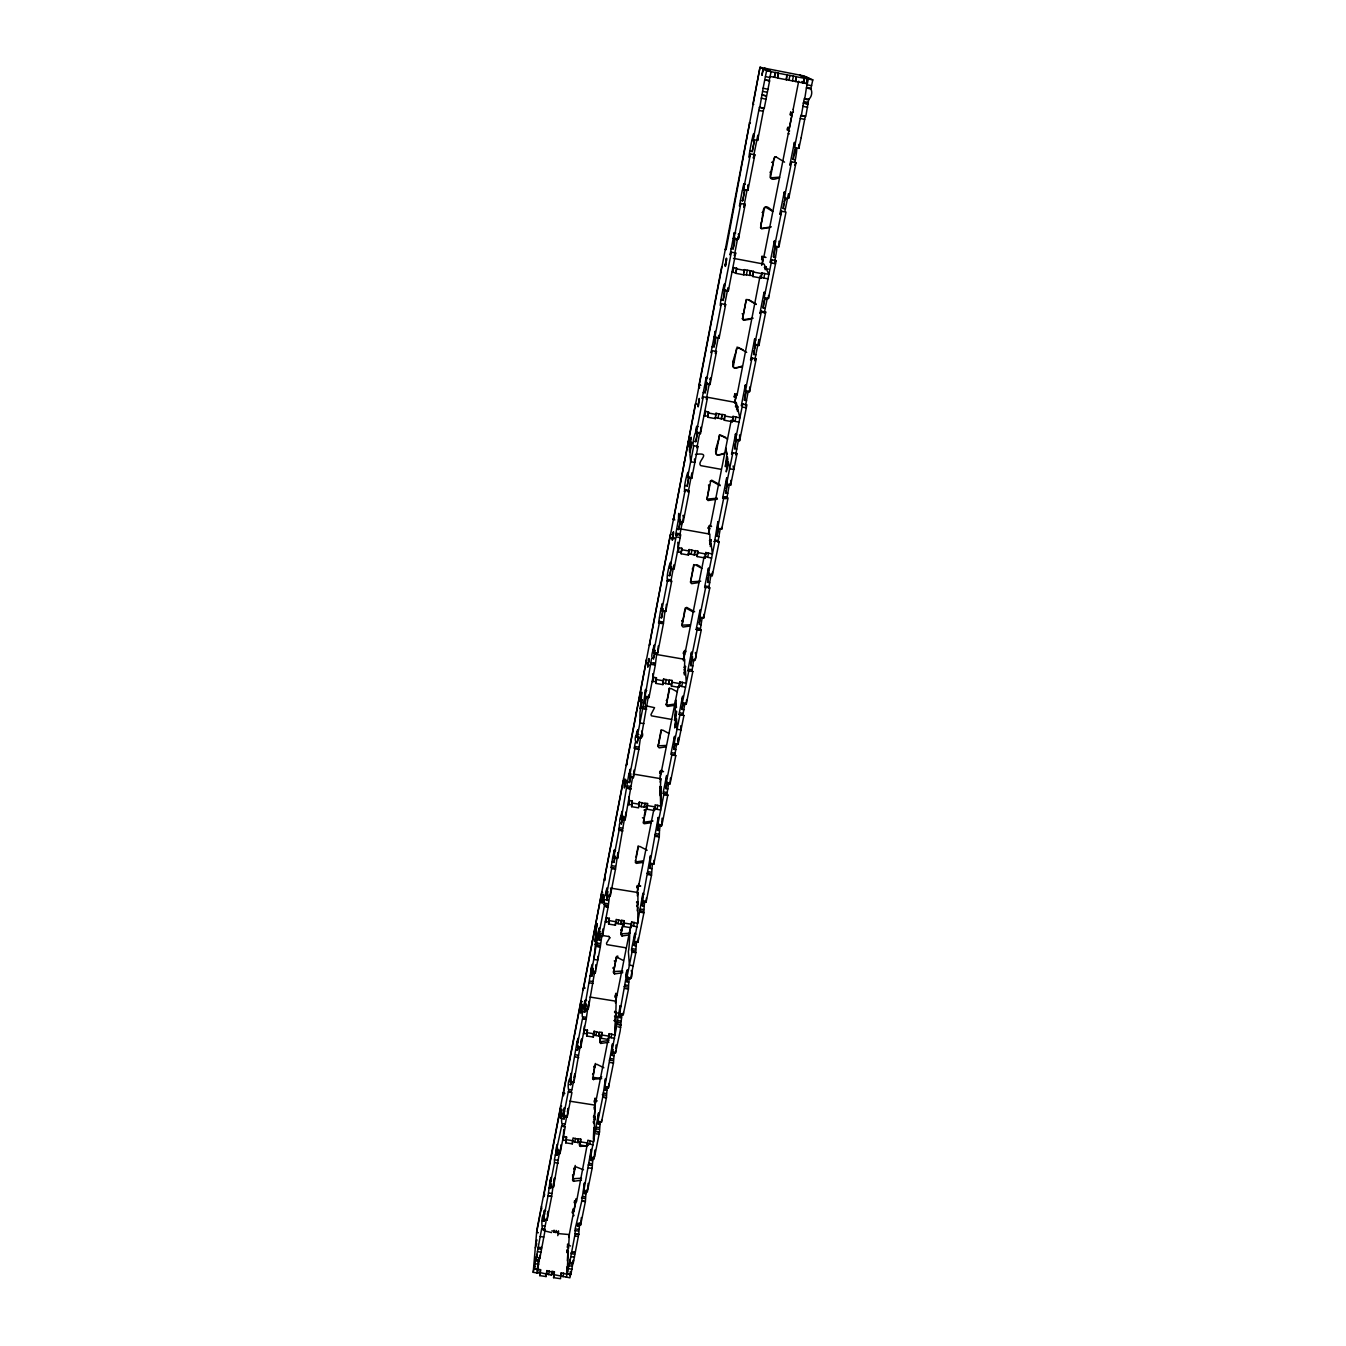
<?xml version="1.0" encoding="UTF-8"?>
<svg xmlns="http://www.w3.org/2000/svg" width="1346" height="1346" viewBox="0 0 1346 1346"><rect width="100%" height="100%" fill="white"/><g stroke="black" fill="none" stroke-linecap="round" stroke-linejoin="round"><path stroke-width="1.5" d="M593.031 1157.038L592.105 1168.395L587.277 1192.169L583.676 1191.496L584.416 1182.932L581.758 1201.053L575.112 1229.049L575.146 1233.626L578.73 1234.332L579.739 1222.706M641.201 806.708L638.593 805.749L639.3 802.149L644.936 803.612L644.229 807.213L641.201 806.708L641.907 802.586M643.91 723.61L639.922 722.937L639.989 712.219L642.244 699.651M640.46 708.837L641.756 692.181L640.477 701.434M663.847 794.359L663.157 792.626L666.64 775.481L666.135 783.204L670.056 783.894L675.793 755.644L674.901 754.904L676.651 743.682M676.685 529.146L678.3 519.909L680.554 520.195L678.737 529.516L676.685 529.146L675.675 534.732L677.055 535.069M678.502 519.825C678.754 497.852 679.612 541.479 683.684 515.568L682.994 515.434M788.823 197.997L788.823 193.908M661.727 610.579L665.782 611.454L671.688 581.186L667.599 580.463L661.71 610.748L662.316 603.597L660.398 611.488L658.581 622.962L663.443 623.467L657.639 653.247C648.671 657.353 656.999 635.85 653.247 649.95L655.25 650.303M652.423 863.442L651.531 875.068L646.097 902.089L642.261 901.467L650.471 855.652L649.882 863.695L653.752 864.334L654.055 860.245M659.288 836.875L659.473 830.633L657.538 830.314L658.329 824.324M675.675 534.833L680.74 534.783L674.077 568.971L669.971 568.079C673.202 550.278 664.386 579.571 668.087 581.169M694.553 659.456C688.042 663.141 692.854 648.722 691.373 652.625L687.84 670.645L692.837 671.536L686.275 703.958C678.906 708.215 683.936 692.938 682.489 696.639L679.023 714.474L683.919 715.534L678.098 744.254C670.729 748.46 675.827 733.149 674.396 736.767L671.065 753.39L671.822 754.887M705.96 587.832L704.665 586.94L708.501 568.012L708.181 574.826L712.27 575.701L712.455 572.134M745.331 390.862L751.993 358.053L756.233 358.827L749.571 391.77L745.331 390.862L745.516 384.687L745.179 385.848L741.31 405.718L742.655 404.036L746.912 404.826L739.627 440.748L735.438 439.923L742.689 404.052M632.704 776.642L625.116 819.899L621.213 819.243L628.733 774.774L629.171 773.378L631.173 774.068M628.128 804.521L629.003 804.656L629.709 800.534L632.317 800.971L631.594 806.675L638.593 807.836L639.3 802.149M640.023 693.796L640.09 701.216M743.564 189.332L743.783 183.948L745.247 184.217M575.146 1233.693L569.695 1262.43L569.863 1259.452L569.459 1261.421M594.713 1156.197L599.475 1132.036L600.232 1121.723M600.333 946.911L595.235 973.091C586.654 976.775 594.764 956.316 591.5 968.077L593.384 968.38M608.257 891.927C604.455 890.194 600.619 908.314 608.14 906.952L602.385 936.412C593.737 940.198 601.965 919.469 598.583 931.6L600.484 931.903M624.679 988.452L628.447 989.108L623.248 1014.766L619.496 1014.177L627.472 969.726M636.641 906.094L637.886 907.423L637.819 923.524L631.661 921.926L630.938 927.714L623.501 926.502L624.224 920.731L621.684 920.311L620.977 924.332L615.492 922.851L615.425 925.19L608.594 924.079L609.351 918.308L606.794 917.888L606.104 921.909L605.263 921.774M636.658 902.813L636.675 901.702L637.92 901.904L637.247 905.269M637.92 901.904L637.954 892.533L610.411 888.091M678.098 744.254L678.485 738.533M708.181 574.826L715.062 540.89L719.185 541.614L712.27 575.701M712.236 350.683L705.809 383.728L710.049 384.502L710.436 378.226M606.339 891.624C609.671 879.544 601.595 899.919 610.226 896.234L615.492 869.247L611.622 868.607L611.151 867.329L612.783 856.897L614.533 849.696L613.742 857.722L617.612 858.361L624.527 818.536M653.247 649.95C649.512 658.817 654.223 662.585 654.829 651.043M739.627 440.68L739.627 434.859M595.824 932.139L595.756 924.45M594.596 1156.164L594.04 1158.822L590.406 1158.267L598.583 1112.89L597.792 1121.555L600.854 1121.975M612.548 1043.857L611.774 1052.421L615.492 1053.009L620.186 1030.952L621.936 1014.245M637.112 926.957L630.971 925.358M642.715 708.417L645.626 689.438L644.986 696.875L648.991 697.565L649.159 695.562M651.767 868.658L649.849 868.338L650.421 863.543M649.882 863.695L658.194 817.409L657.639 825.266L661.525 825.956L662.602 821.8L667.784 795.116L666.96 793.989L668.693 782.968M778.93 246.772L778.981 241.153M571.276 1077.137C564.597 1081.006 570.368 1106.967 573.329 1081.292M595.824 941.628C593.283 940.349 600.451 908.769 595.403 932.172M646.097 902.089L646.417 897.967M680.773 725.746L680.992 729.936L677.038 729.263L676.516 718.73L674.683 727.95L676.651 711.344M705.809 383.677L706.213 377.452L707.626 377.738M700.038 610.192L699.617 617.191L703.672 618.083L703.874 614.415M611.774 1052.421L620.22 1005.647L619.496 1014.076M626.799 762.963L626.681 763.771M633.192 965.755L629.39 965.149C627.472 938.162 628.75 965.587 629.861 930.103M631.594 806.675L632.317 800.971M630.938 927.714L631.661 921.926M666.724 580.934L667.582 580.412M674.077 568.937L674.346 565.404M674.817 720.413L675.608 700.004M735.438 439.873L735.69 433.513L731.534 454.124L732.83 452.778M586.402 1004.318L584.534 1004.015C587.765 992.254 579.638 1012.949 588.202 1009.197L594.797 971.105M642.261 901.467L642.9 893.29M663.056 793.602L666.304 794.14M670.056 783.894L670.476 778.089M699.617 617.343L705.725 587.176L709.796 587.882L703.672 618.083M598.583 931.6L591.449 972.468M602.722 1097.074L605.515 1078.6L604.724 1087.332L608.426 1087.921L613.456 1063.037L614.264 1052.151M628.229 935.066L621.987 935.975L622.003 934.948M629.709 800.534L628.834 800.904L628.902 796.916M696.69 426.396L696.269 432.806L700.475 433.614L696.976 432.84M740.502 200.403L742.672 200.823L744.691 190.257L742.235 190.459L739.442 206.005L740.805 203.498L745.213 204.306L738.416 239.167L734.058 238.343L734.327 232.673L735.774 232.959M583.676 1191.496L591.214 1149.333L590.406 1158.149M615.492 869.247L617.814 852.977M623.08 782.396L623.299 781.336M620.994 934.477L621.028 933.249M623.568 778.308L624.157 780.276M629.003 804.656L631.611 804.572M637.836 729.667C632.048 741.36 646.669 740.25 641.554 731.181M634.858 933.401L634.168 941.561L637.97 942.183L638.307 937.977M643.001 702.73L644.986 703.066L645.895 696.723M637.97 942.183L643.926 912.79L644.179 906.094L642.278 905.791L642.648 902.308M659.473 830.633L660.263 824.644M691.205 658.985C697.665 666.186 695.478 648.587 695.377 653.315M768.465 298.509L776.154 260.636L771.83 259.812L764.175 297.702L768.465 298.509L768.516 295.481M564.613 1111.443C558.035 1115.111 563.806 1141.189 566.649 1115.531M584.433 1008.591L591.5 968.077M616.956 993.954L616.922 995.67L630.668 926.048M623.501 926.502L624.224 920.731M726.722 477.931L726.436 484.577L732.847 452.811M604.724 1087.332L612.531 1043.773M615.728 993.348L615.273 997.218L616.468 997.42L615.374 1002.871M616.468 997.42L616.502 995.687L615.307 995.502L615.273 997.218M617.713 957.427L617.747 955.963M665.782 611.42L666.371 604.354M661.525 825.956L662.114 818.149M597.792 1121.622L601.443 1122.295L606.423 1097.798L607.265 1086.744M622.761 972.721L614.499 973.915L614.533 972.435M622.777 971.021L613.625 971.56L616.636 956.299M614.499 973.915L613.507 972.636L616.317 957.073M624.409 786.114L625.57 779.233L625.284 783.305M620.977 924.332L621.684 920.311M624.594 786.838L624.662 783.944M654.661 835.243L657.874 835.782M721.692 529.214L728.035 497.97L723.879 497.212L717.569 528.49L721.692 529.214L721.776 527.396M613.507 972.418L613.54 970.937M627.488 969.793C621.347 980.376 635.161 983.455 631.257 970.483M632.67 952.059L635.834 952.564L636.136 945.834L634.252 945.531L634.488 942.907M691.743 478.335L691.979 474.97M615.425 925.19L616.165 919.419L621.667 920.9M629.221 773.731L630.147 769.323L629.406 777.063L633.343 777.719L634.067 770.063M638.862 734.529C631.863 732.88 636.995 751.926 638.122 736.75M686.275 703.958L686.51 700.139M717.569 528.423L717.889 521.642L714.575 541.731M723.98 290.13C726.907 267.635 717.216 315.721 721.321 303.742L725.662 304.549L719.101 338.149L714.827 337.308L721.355 303.742M759.077 339.444L758.925 345.485L754.669 344.626L754.736 338.755L750.53 360.021L751.96 358.036M614.886 1020.638L616.064 1011.67L614.752 1032.601M609.788 937.725L606.474 943.21L606.844 944.606L625.856 947.803M598.819 1035.983L599.475 1032.718L594.124 1031.221L593.468 1034.502L595.942 1035.528L598.819 1035.983L599.508 1032.079L601.999 1032.466L601.241 1038.321L608.51 1039.465L609.25 1033.627L615.257 1035.209L615.711 1017.576L614.533 1016.146L617.78 1016.667M644.179 906.094L644.835 900.861M657.639 653.247L658.261 645.996M667.734 575.331L669.753 575.684L671.082 567.474M687.587 477.46L693.779 445.728L697.968 446.485L691.743 478.352L687.587 477.46C690.616 460.349 681.665 490.264 685.501 491.576M584.534 1004.015C584.585 1006.32 578.578 1019.073 585.577 1019.174M609.873 937.893L608.88 936.328M614.6 1038.489L608.594 1036.891M623.248 1014.766L623.434 1012.512M628.447 988.973L628.784 982.092L626.916 981.806L627.371 977.802M648.991 697.565L655.334 665.059L650.555 664.318L651.531 658.817M725.393 498.727L722.634 498.02L726.689 477.931M757.663 140.371L757.815 135.189L753.844 155.026M554.518 1162.557L549.875 1186.465L553.509 1187.021L559.902 1150.107M595.807 1131.464L599.475 1132.036M608.51 1039.465L609.25 1033.627M749.705 387.009L749.554 391.72M551.069 1181.165L550.161 1180.257L548.058 1195.77L551.658 1196.493L553.425 1183.353M625.116 819.899L625.873 812.092M627.589 782.177L629.541 782.497L630.601 775.431M634.168 941.561L642.917 893.424M714.827 337.274L715.197 331.284L711.025 352.719L712.202 350.683L716.493 351.474L710.049 384.502M578.057 1042.309L577.081 1041.552L570.182 1081.932L573.884 1082.521L580.092 1046.532M599.794 1041.972L600.467 1037.261A4.223 3.735 1 0 1 599.66 1037.059M600.467 1037.261L600.434 1038.153A4.223 3.752 1 0 1 599.761 1037.985M608.897 1042.275L600.77 1043.436L600.821 1041.871M608.594 924.079L609.351 918.308M615.492 1053.009L615.694 1050.721M621.549 1017.812L619.698 1017.526L620.018 1014.413M636.136 945.834L636.641 941.426M659.557 617.41L661.576 617.764L662.888 609.603M753.238 139.513C756.183 116.244 745.263 171.817 750.429 153.932L754.87 154.756L747.955 190.24L743.564 189.399L750.462 153.898M588.471 1167.84L592.105 1168.395M595.605 1102.324L594.915 1098.201L594.427 1102.138L595.605 1102.324L594.225 1109.289M597.203 1100.91L596.026 1100.725L596.11 1098.218L594.209 1107.825M604.909 880.486L605.111 878.433M596.026 1100.725L608.998 1035.007M601.662 1078.651L592.677 1079.172L595.336 1063.458M594.427 1102.138L594.495 1100.254M601.241 1038.321L601.999 1032.466M606.104 921.909L608.678 921.741M606.794 917.888L605.919 918.325M607.887 900.642L607.938 899.532M621.213 819.243L621.987 811.369L621.078 815.676L623.013 816.013M632.031 951.958L631.543 949.317L634.824 933.266M642.042 708.164L645.34 708.719M747.939 190.173L748.157 184.789L747.787 186.169M544.693 1213.957C539.611 1212.78 542.219 1245.016 546.022 1221.377M593.216 983.455L589.43 982.816M592.577 1074.377A4.206 3.702 1.2 0 0 593.25 1074.545L593.3 1073.62M593.586 1079.795L593.653 1078.18M601.174 896.604L602.116 896.234M602.604 892.432L601.696 892.28L583.205 990.286L583.323 987.998M593.25 1074.545L594.73 1066.352A4.189 3.685 1.2 0 0 593.906 1066.301M608.426 1087.921L608.813 1083.513M617.612 858.361L618.218 852.371M621.078 815.676C617.578 822.44 621.852 828.547 622.559 816.921M613.877 1055.735L612.026 1055.449L612.43 1051.865M628.784 982.092L629.305 977.667M592.61 1078.348C591.466 1075.656 599.239 1079.946 601.712 1076.8M593.35 1139.238L593.838 1127.797M594.276 1117.483L595.285 1105.167L569.728 1101.179M594.209 1119.35L595.285 1105.167M604.236 900.255L602.369 899.936L602.066 903.216L603.143 897.58M602.15 901.063L603.294 894.333L602.924 898.707M602.268 902.089L602.419 898.825M593.401 1121.285L593.334 1122.614L594.545 1122.8L593.721 1141.829L587.865 1140.23L587.108 1146.136L579.991 1145.025L580.765 1139.137L578.326 1138.766L577.67 1142.586L572.454 1141.072M593.569 1117.416L593.62 1116.086L594.814 1116.271M633.343 777.719L638.879 749.385L634.269 748.14L635.228 742.773M669.971 568.079L676.617 534.042M730.794 480.337L730.592 485.317L726.419 484.459M593.098 1144.958L587.243 1143.36L587.108 1146.136M601.443 1122.295L601.662 1119.956M606.861 1090.361L605.027 1090.075L605.364 1086.912M583.441 1033.56L584.955 1029.774L587.445 1030.161L586.671 1036.016L593.35 1037.059L593.468 1034.502M593.35 1037.059L594.124 1031.221M597.961 956.299L597.775 960.051L593.99 959.446L596.497 932.997L594.915 941.577M610.226 896.234L610.832 888.797M612.06 862.113L613.995 862.433L614.769 856.813M592.324 942.368L592.391 940.719M699.499 630.096L696.151 629.423L700.004 610.192M561.013 1144.756L560.037 1153.539L565.27 1126.753M576.559 1201.541L587.394 1143.595M580.193 1141.509C578.09 1142.401 580.227 1149.282 580.496 1144.756M594.04 1158.822L594.882 1150.073M599.963 1124.465L598.162 1123.691M726.89 454.225L725.696 448.151L726.89 454.225L725.343 466.709L727.328 456.597L727.833 459.238L726.268 471.891L728.287 461.678L729.633 468.761L733.806 469.502L733.099 465.985M572.891 1209.078L572.79 1211.097L573.934 1211.282L574.035 1209.246M575.6 1202.92L574.439 1202.735L574.557 1200.733L575.701 1200.901L575.6 1202.92L573.934 1211.282M575.987 1201.456L576.122 1198.781L568.769 1237.294M602.385 936.412L602.823 932.223M604.775 899.666L606.693 899.969L607.685 893.273M728.455 287.977L728.287 290.938L723.122 289.912M583.508 1169.741L575.415 1166.662L572.572 1180.139L573.531 1181.317L573.615 1179.567M572.504 1211.03L572.387 1213.066L572.79 1211.097M572.572 1179.887L574.641 1168.193A4.105 3.533 1.6 0 0 573.833 1168.16M575.129 1167.167L575.213 1165.451M573.261 1262.952L573.43 1259.974L570.923 1274.477L567.356 1273.939L569.425 1262.161L573.261 1262.952L578.73 1234.332M579.991 1145.025L580.765 1139.137M586.671 1036.016L587.445 1030.161M592.627 1160.706L590.81 1160.42L591.045 1158.082M801.122 137.915L798.901 148.397L794.476 147.454L794.426 142.289L789.816 165.222L791.566 161.857M561.602 1126.131L554.401 1159.629L554.518 1162.49L558.153 1163.196M749.571 123.109L536.802 1230.429L533.201 1272.323L537.559 1273.013L538.181 1269.312L540.554 1269.665L540.318 1272.66L551.372 1275.066L552.011 1271.364L554.384 1271.718L554.182 1274.712L569.913 1277.791L571.091 1271.482L570.923 1274.477M577.67 1142.586L578.326 1138.766M584.282 1033.694L586.806 1033.442M584.955 1029.774L584.08 1030.279L584.315 1026.359M572.555 1264.247L569.005 1263.709M586.419 1010.846L586.486 1009.618M580.631 1003.695L580.765 1001.374L582.549 1001.66M570.048 1275.655L570.267 1271.583M577.03 1224.49L580.614 1225.028L581.354 1217.558M595.235 973.091L595.47 970.853M582.364 1200.985L585.375 1201.557L585.914 1193.784L584.13 1193.515L584.416 1190.722M597.052 939.508L598.936 939.811L599.66 934.561M619.059 830.196L619.463 823.971M566.38 1277.27L567.103 1273.669L570.654 1274.191M566.616 1273.097L567.003 1266.805M567.356 1260.899L568.315 1244.798M566.683 1252.588L567.255 1249.677L567.171 1251.124L568.332 1251.309L566.969 1274.342L561.299 1272.744L560.71 1275.688M567.019 1246.951L568.163 1247.136L568.752 1244.242L569.324 1234.568L558.287 1233.609L558.472 1230.799M562.628 1140.264L564.109 1136.562L566.548 1136.949L565.741 1142.838L572.286 1143.848L573.06 1137.942L578.292 1139.456M719.185 336.534L719.101 338.098M581.186 1008.49L580.765 1013.151L581.809 1007.767M581.607 1008.844L582.027 1004.2L580.984 1009.567M688.26 491.98L691.911 472.783M588.202 1009.197L588.656 1004.89M589.985 975.867L591.87 976.17L592.93 969.187M579.318 1226.391L577.535 1226.122L577.72 1224.17M551.069 1196.241L548.058 1195.77L543.481 1219.426L544.507 1210.323L543.801 1213.823M561.299 1272.744L560.508 1278.7L553.593 1277.674L554.384 1271.718M603.866 904.815L607.046 905.336M585.914 1193.784L586.334 1190.116M554.064 1230.143L553.929 1232.196L556.033 1232.515L556.167 1230.463M565.741 1142.838L566.548 1136.949M577.114 1042.174L577.922 1038.321L576.98 1046.936L580.715 1047.525L581.64 1039.062M583.037 1011.687L584.904 1011.99L585.493 1007.531M563.57 1095.678L563.419 1092.902L564.613 1093.087M563.789 1129.429L563.251 1137.134L564.109 1136.562M563.452 1140.382L565.926 1140.079M700.576 431.898L700.913 427.17L700.593 428.264M560.525 1108.431L560.693 1105.907L561.585 1106.059M551.372 1275.066L552.011 1271.364M573.884 1082.521L570.822 1081.797M575.651 1049.712L577.501 1050.015L578.107 1045.539M596.143 944.606L599.29 945.128M561.232 1114.067L561.703 1109.188L560.71 1114.32M540.554 1269.665L539.746 1275.604L546.089 1276.563L546.897 1270.607L551.961 1272.121M560.912 1113.293L560.424 1118.173L561.417 1113.041M563.705 1111.308L564.462 1107.59L563.486 1116.423L567.171 1116.995L568.13 1108.347L567.356 1111.88M570.182 1081.932L571.141 1073.199L570.368 1077.002M568.921 1084.439L570.754 1084.725L571.36 1080.232M586.2 1019.275L588.269 1004.621M546.897 1270.607L546.089 1276.563M562.275 1118.644L564.109 1118.913L564.63 1114.841M619.513 1014.009L622.643 1014.447M541.462 1206.167L541.815 1208.96M544.188 1196.628L544.625 1193.986M539.914 1257.972L540.167 1255.01L537.66 1269.514L534.093 1268.992L536.145 1257.198L539.914 1257.972L545.265 1229.285M553.509 1187.021L554.518 1178.019L553.778 1181.586M560.02 1153.589C551.557 1157.274 559.751 1136.529 556.638 1147.751M555.225 1154.969L557.042 1155.238L557.311 1152.916M726.756 498.76L729.431 483.937M538.198 1259.486L537.34 1269.934L538.181 1269.312M537.559 1273.013L539.982 1272.609M537.189 1254.556L536.347 1257.433L541.664 1228.747M543.481 1219.426L547.082 1219.964L547.94 1212.51M549.875 1186.465L550.884 1177.464L550.178 1181.031M548.798 1188.131L550.598 1188.417L551.204 1183.874M534.093 1268.992L534.951 1266.081M542.438 1220.839L544.238 1221.108L544.457 1219.156M590.406 1158.082L593.451 1158.485M599.845 1040.408L600.821 1041.653L608.947 1040.492M615.879 1048.652L616.047 1044.984M577.047 1224.305L580.042 1224.692M635.329 860.515L636.338 861.844L643.354 860.817M587.512 1189.763L588.152 1183.336M661.122 729.751L658.16 745.819L666.287 745.448M668.996 733.486L662.669 730.087L661.34 730.642L658.11 746.694L659.153 747.871L666.354 746.794M684.374 612.649L681.968 625.167L690.279 624.796M700.744 581.203L690.515 581.859L693.728 564.563M719.218 435.347C719.302 442.901 708.282 460.315 724.417 453.097M741.932 366.735L734.209 367.946L733.2 367.138L736.632 348.631C736.599 353.241 725.191 374.289 741.73 366.078M560.037 1153.421L557.008 1152.883M595.689 968.834L596.11 964.695L595.672 966.596M756.216 304.465L747.737 299.502L746.172 300.377L742.538 319.17L743.631 320.281L751.421 319.052M760.894 223.89L760.81 228.214M588.875 1002.871L588.909 1001.323M773.058 162.227L773.21 162.344C771.981 170.488 764.461 184.251 779.586 177.453M574.136 1080.199L574.826 1073.788L574.052 1077.574M699.247 622.794L700.189 617.208M725.864 490.667L725.73 492.888L727.799 493.259M801.139 137.679L805.295 116.193L800.87 115.319L794.493 147.538M599.996 938.818L599.727 940.433M679.814 535.136L682.271 522.315M695.478 454.443C713.111 451.835 695.966 461.762 700.812 465.649L721.338 469.367M691.053 662.787L690.818 665.614L692.82 665.95L691.827 671.334L692.82 671.469M745.533 405.869L748.225 391.097M718.024 541.698L720.295 528.44M793.282 156.691L793.13 159.434L795.318 159.854L794.847 162.143M557.513 1151.587L557.917 1149.232M557.513 1147.852L556.369 1153.034M691.205 661.862L691.76 658.884M744.843 396.246L744.456 400.233L746.559 400.62M754.08 350.532L753.71 354.486L755.813 354.873L754.753 360.795L756.2 358.827M642.715 901.854L642.866 900.962M640.023 708.753L641.756 699.567M674.447 720.211L676.163 711.26M726.15 488.817L727.21 483.988M763.569 303.54L763.115 307.931L765.235 308.335L764.309 312.928M793.45 155.699L794.695 150.045M715.399 352.366L718.714 335.339M753.491 156.843L753.339 158.205L753.71 157.347M735.236 443.726L734.664 448.706L736.733 449.093L735.69 454.881L737.002 453.535M783.709 203.768L783.153 208.378L785.357 208.967L784.903 211.221M598.6 935.588L601.78 936.093L600.333 946.827L597.17 946.322M609.755 894.383L608.14 906.901L604.943 906.312M640.78 735.168L638.862 749.301M648.604 695.007L641.1 737.961M656.798 653.012L655.317 664.991M665.008 610.815L663.427 623.4M673.976 564.832L670.796 581.657L671.671 581.119M674.615 743.749L673.909 749.318L675.86 749.655M708.333 576.845L707.643 582.364L709.679 582.717L708.669 588.32L709.779 587.832M745.011 395.287L746.054 390.946M726.066 249.75L760.002 67.3L803.764 75.881M541.26 1208.355L536.633 1232.482L538.366 1232.717M543.599 1196.544L560.525 1107.96M562.981 1095.577L580.631 1003.292M604.287 880.032L623.501 779.889M646.417 660.55L626.344 765.538L627.118 763.838M671.351 534.581L670.358 534.412L649.395 645.424L650.135 643.994M674.851 519.909L673.538 519.674L695.445 403.733L696.437 403.918M760.002 67.3L752.868 104.433M535.674 1243.704L537.004 1239.902M672.26 538.922L673.471 531.72L673.303 534.379M536.179 1242.56L536.583 1243.62M536.112 1242.223L536.297 1241.248M560.525 1116.843L560.811 1114.606M561.316 1112.738L561.602 1110.5M580.849 1011.923L581.119 1009.719M581.674 1007.616L581.943 1005.428M602.974 897.597L603.244 895.443M624.645 784.937L624.359 788.016L625.503 782.127L627.421 782.447M625.554 780.209L625.301 782.312L627.219 782.632M647.998 664.301L647.763 667.195L648.957 660.146M648.722 661.374L648.94 658.497L647.746 665.53M698.288 404.456L698.17 406.879L699.432 399.476M699.163 400.856L699.281 398.45L698.036 405.819M725.444 264.253L725.376 266.407L726.655 258.819M726.386 260.266L726.436 258.146L725.158 265.7M762.206 75.258L762.341 73.626M535.304 1247.893L536.65 1244.091M636.894 734.193L637.853 729.751M696.303 431.763C694.183 432.419 691.794 448.689 693.745 445.694M695.613 431.645L696.656 426.48L698.12 426.665M706.196 377.469L702.141 398.534L703.251 396.818L707.491 397.608L700.475 433.614M734.31 232.673L730.02 254.899L731.332 252.173L735.707 252.998L728.304 290.972L723.997 290.164L731.366 252.173M742.538 189.853L743.766 183.948M533.201 1272.323L533.908 1268.723L537.458 1269.244L536.768 1272.895M534.345 1265.997L534.564 1268.05M536.583 1254.472L536.802 1256.541M563.486 1116.423L568.264 1091.842M576.98 1046.936L582.448 1018.771L586.2 1019.41L580.715 1047.525M598.583 935.79L604.304 906.312M606.39 895.595L611.622 868.607M613.742 857.722L619.076 830.263L622.962 830.953M629.406 777.063L634.908 748.713M637.129 737.288L642.732 708.501L646.719 709.174M644.986 696.875L650.555 664.318M653.601 652.558L659.389 622.761M679.023 521.609L685.114 490.264L689.287 491.004L683.162 522.349M696.269 432.857L703.268 396.834M734.058 238.343L740.838 203.465M759.413 107.259L753.238 139.563L757.663 140.421L763.872 108.117L759.413 107.259L764.225 108.437L769.609 80.844L764.764 79.734L766.597 70.816L760.271 67.334M759.767 107.562L763.132 88.18L767.96 89.307M764.764 79.734L763.132 88.18M767.119 71.288L767.422 69.74L764.528 68.158M544.238 1221.108L544.625 1219.106M550.598 1188.417L551.187 1185.372M557.042 1155.238L558.052 1150.09M564.109 1118.913L564.714 1115.784M570.754 1084.725L571.377 1081.528M577.501 1050.015L578.141 1046.784M584.904 1011.99L585.762 1007.599M585.964 1006.505L586.183 1005.412M591.87 976.17L593.064 970.062M598.936 939.811L599.963 934.545M606.693 899.969L607.736 894.619M613.995 862.433L615.223 856.073M621.415 824.307L622.66 817.846M629.541 782.497L630.82 775.935M637.196 743.093L638.492 736.43M644.986 703.066L646.299 696.286M653.517 659.17L654.863 652.272M661.576 617.764L662.939 610.764M669.753 575.684L671.536 566.531L669.5 566.161M685.148 485.586L687.217 485.956L689.051 476.484M693.745 441.286L695.832 441.673L697.699 432.016M705.287 393.049C707.273 367.727 707.996 394.748 703.184 392.662M714.204 347.167C715.853 321.559 717.115 348.9 712.084 346.78M723.29 300.478C725.275 274.315 726.133 302.227 721.153 300.091M733.25 249.229C735.286 222.578 736.127 251.029 731.097 248.808M750.059 151.122L752.246 151.543L754.332 140.808L752.145 140.388M547.385 1214.361L547.973 1211.366M580.833 1042.746L581.455 1039.516M602.318 932.492L603.042 928.824M699.819 432.234L696.875 447.848L697.935 446.451M709.325 383.442L706.33 399.308L707.474 397.592M724.569 305.222L727.967 287.808M737.928 236.745L734.327 255.706L735.673 252.998M747.013 190.072L743.749 207.385L745.179 204.323M537.727 1267.511L537.912 1266.536M547.082 1219.964L551.658 1196.493M567.171 1116.995L571.966 1092.414M769.222 80.609L771.073 71.708L767.943 70.026M652.154 681.396L653.046 681.547L653.769 677.307L656.444 677.778L655.738 683.381L662.905 684.609L663.595 679.007L669.383 680.453L668.625 684.239L662.855 682.792L663.595 679.007M677.391 551.961L678.317 552.129L679.057 547.755L681.799 548.243L681.126 553.744L688.479 555.04L689.135 549.555L695.074 550.968L694.284 554.956L688.344 553.526L689.135 549.555M703.975 415.695L704.917 415.864L705.691 411.388L708.501 411.893L707.861 417.26L715.382 418.623L716.005 413.272L722.129 414.669L721.305 418.858L715.18 417.462L715.382 418.623M736.043 273.373L732.897 272.043L733.755 267.618L736.632 268.174L736.043 273.373L743.766 274.82L744.355 269.621L753.44 271.337L752.885 276.536L761.298 278.117L761.836 272.918L768.886 274.416L766.379 269.065L764.797 268.426L768.549 269.133M684.895 703.016L682.977 714.894L683.903 715.449M702.292 617.191L700.172 630.214L701.232 629.995L695.226 659.759M774.64 261.915C774.926 258.802 779.3 241.237 774.673 248.741M655.738 683.381L656.444 677.778M681.126 553.744L681.799 548.243M707.861 417.26L708.501 411.893M735.774 272.599L736.632 268.174M539.746 1275.604L540.318 1272.66M807.381 83.755L777.652 78.034L778.19 73.071L766.597 70.816M777.652 78.034L778.19 73.071M553.929 1232.196L554.115 1231.22L551.81 1230.883M556.033 1232.515L556.218 1231.54L558.506 1231.893L557.766 1235.662M585.779 1005.984L586.166 1004.234M715.466 416.065L716.005 413.272M743.766 272.565L744.355 269.621M572.286 1143.848L572.891 1140.718L566.363 1139.709M548.63 1274.662L549.269 1270.961M574.843 1142.148L575.499 1138.329M595.942 1035.528L596.615 1031.625M618.033 923.844L618.723 919.823M665.53 683.701L666.27 679.461M691.121 554.384L691.861 550.026M718.041 418.269L718.814 413.777M749.772 275.408L750.563 270.798L749.772 275.408L746.424 274.786L747.299 270.361M644.229 807.213L644.936 803.091L647.544 803.528L646.837 809.215L654.459 810.494L655.149 804.79L661.475 806.372L661.122 791.986L659.826 790.775M668.625 684.239L669.366 679.999L672.041 680.453L671.368 686.056L679.158 687.402L679.831 681.799L686.309 683.364L685.501 670.897L684.138 669.786M694.284 554.956L695.041 550.598L697.783 551.086L697.144 556.571L705.136 557.984L705.758 552.499L712.421 554.047L711.092 543.7L709.662 542.724M721.305 418.858L722.079 414.383L724.888 414.888L724.283 420.255L732.476 421.752L733.065 416.385L739.913 417.916L738.029 409.924L736.514 409.117M621.028 933.047L622.794 924.786M638.223 845.81L636.002 857.133M644.212 816.198L645.407 809.451M669.332 688.126L666.287 704.53M684.323 612.094L685.417 607.719M708.45 485.082A4.711 4.61 -17.4 0 1 709.376 485.149L707.02 499.097L717.283 498.188M772.537 211.103C760.911 199.124 763.788 214.99 761.314 222.645L761.18 222.46M773.344 160.763L774.791 156.759M601.326 1034.367L599.761 1042.393L600.77 1043.436M623.417 922.397L620.994 934.679L621.987 935.975M646.854 806.557L643.152 822.827L644.162 823.735L651.262 822.692M693.156 611.993L686.696 608.459L685.35 609.031L681.951 625.823L683.028 627.051L690.38 625.94M701.838 568.382L695.327 564.782L693.964 565.354L690.515 582.431L691.592 583.676L699.011 582.549M720.11 485.721L711.866 481.06L710.638 481.447L706.936 499.265L708.013 500.544L717.435 499.097M727.547 439.082L720.901 435.296L719.504 435.902L715.904 453.787L716.997 455.099L724.602 453.922M772.823 211.457L765.941 207.351L764.478 208.007L760.574 227.39L761.432 228.416L771.325 226.835M775.868 156.876L774.219 158.105L770.4 177.84L779.284 177.167M734.445 397.238L734.781 393.823L734.445 397.238L735.774 397.474L734.647 403.177M761.786 259.542L762.088 256.278L761.786 259.542L763.165 259.812L762.358 263.799M787.696 127.332C787.343 134.667 786.468 125.346 789.412 127.786L791.919 115.218L790.186 114.78L790.775 111.819L790.506 114.932L791.919 115.218M574.439 1202.735L574.843 1200.767M637.112 893.626L638.24 887.923L637.011 887.721L637.466 885.483L640.73 886.021M659.809 779.485L660.987 773.546L659.742 773.327L660.196 770.989L663.544 771.544M683.398 660.836L684.778 653.92L683.499 653.702L683.987 651.245M708.602 534.126L709.679 528.692L708.366 528.473L708.888 525.899M615.627 1000.061L616.956 993.382M637.331 890.917L638.24 886.358L637.011 886.156L637.011 887.721M660.163 776.12L661.441 769.693M683.314 659.641L685.215 650.101L685.972 651.784M708.484 533.033L710.065 525.041L711.58 526.555M734.445 402.454L736.918 394.227M761.701 265.33L763.451 256.548M765.184 257.389L763.805 257.136L792.508 112.24M639.956 886.223L638.727 886.021L639.165 883.262L654.089 808.206M662.754 771.746L661.492 771.527L661.946 768.734L678.317 686.443M685.333 651.683L704.109 556.756M710.267 526.32L731.265 420.154M793.181 109.312L798.683 81.214M760.036 276.149L737.053 395.152M793.316 112.425L793.215 109.329M666.758 782.649L665.95 788.621L667.902 788.941M682.759 703.436L681.968 709.392L683.953 709.729M646.837 809.215L647.544 803.528M671.368 686.056L672.041 680.453M697.144 556.571L697.783 551.086M724.283 420.255L724.888 414.888M752.885 276.536L753.44 271.337M553.593 1277.674L554.182 1274.712M792.474 80.827L793.417 76.083M795.335 81.349L796.277 76.621L778.594 73.273M795.789 81.584L796.277 76.621M679.158 687.402L679.831 681.799M705.136 557.984L705.758 552.499M732.476 421.752L733.065 416.385M761.247 275.863L761.836 272.918M568.752 1237.445L569.324 1234.568M637.297 895.864L637.954 892.533M660.095 782.177L660.802 778.695L633.226 774.051M735.471 406.593L736.279 402.555L706.448 397.087M738.298 234.827C739.038 229.897 739.964 244.333 734.781 238.36M710.116 379.404L710.402 378.26M683.381 516.544L683.684 515.568M660.802 778.695L660.297 790.59L660.196 786.384M684.475 670.308L684.744 659.355L656.545 654.476M709.864 544.036L709.88 534.126L680.992 528.995M568.5 1248.415L568.702 1247.456M594.276 1119.99L594.966 1116.574L594.108 1123.86M637.381 905.639L638.139 901.904L637.213 910.805M660.078 792.76L661.273 786.888L660.146 795.705M684.29 672.411L685.518 666.253L684.441 674.969M710.015 544.423L710.991 539.561L710.284 546.543M737.103 409.79L737.776 406.374L737.473 411.422M765.251 269.755C766.53 263.193 765.453 269.503 766.497 267.248M802.62 83.099L802.923 81.568M563.015 1276.799L563.654 1273.097M589.649 1144.42L590.305 1140.6M611.067 1037.934L611.74 1034.014M633.512 926.368L634.202 922.347M660.735 809.972L657.05 809.35L657.757 805.228M660.112 793.77L660.348 792.592L660.129 794.695M685.535 687.15L681.766 686.494L682.489 682.254M684.34 673.286L684.592 672.058L684.391 674.094M711.613 558.018L707.744 557.328L708.501 552.987M739.055 422.106L735.084 421.382L735.875 416.89M767.994 278.841L763.922 278.067L764.713 273.457M567.743 1254.203L568.332 1251.309M594.646 1120.141L594.865 1119.115M803.932 79.751L803.764 83.149L804.235 78.169M767.742 298.257C761.55 302.211 765.251 288.296 763.905 293.041L759.901 313.534L761.399 311.229M778.207 246.604C772.217 250.406 775.565 236.829 774.27 241.641L770.215 261.932L771.628 262.756M784.466 197.223L791.599 161.84L796.008 162.681L788.84 198.064C781.858 201.9 785.391 187.431 784.062 193.117L779.94 213.745L781.37 214.569M567.137 1272.912L567.541 1270.944M597.775 1121.74L602.722 1097.141L606.423 1097.798M626.765 978.155L632.031 952.043L635.834 952.682L630.551 978.761M657.639 825.317L663.864 794.426M666.135 783.237L671.839 754.971L675.793 755.644M674.144 743.581L679.932 714.861M682.271 703.268L688.816 670.846M691.205 659.069L697.211 629.356L701.249 630.063M754.669 344.66L761.449 311.229L765.723 312.036L758.942 345.535M808.727 99.251L805.783 116.513L801.341 115.655L804.285 98.376C811.638 104.517 815.541 85.32 806.405 87.894L808.34 79.01L804.302 77.159M809.232 99.52L804.773 98.662L806.405 87.894M577.535 1226.122L578.157 1223.026M584.13 1193.515L584.753 1190.369M590.81 1160.42L591.466 1157.224M598.129 1124.196L598.785 1120.949M605.027 1090.075L605.7 1086.777M612.026 1055.449L613.204 1049.594M619.698 1017.526L620.388 1014.127M626.916 981.806L627.959 976.624M634.252 945.531L634.959 942.032M642.278 905.791L643.354 900.44M649.849 868.338L650.942 862.921M657.538 830.314L658.833 823.87M665.95 788.621L667.28 782.076M673.909 749.318L675.053 743.631M681.968 709.392L683.331 702.646M690.818 665.614L692.601 656.764M701.182 624.679L699.163 624.325L700.576 617.343M707.643 582.364L709.493 573.228M719 536.684L716.947 536.314L718.512 528.574M725.73 492.888L727.648 483.433M734.664 448.706L736.599 439.099M744.456 400.233L746.441 390.441M753.71 354.486L755.695 344.458L757.832 344.913L758.875 339.882M763.115 307.931L765.134 297.752L763.838 302.127M775.599 257.221L773.445 256.817L775.532 246.486M783.204 208.563L785.29 198.03L787.494 198.468L788.403 193.942M793.13 159.434C798.548 138.436 796.748 152.148 795.318 159.854M677.593 741.108L678.334 737.44M580.614 1225.028L585.375 1201.608L581.758 1201.053M653.752 864.334L659.288 836.993L655.401 836.337M730.592 485.351L737.036 453.568L732.443 452.576M810.864 88.769L812.799 79.885L807.953 77.732M754.433 348.648L755.712 344.526M693.762 659.237L692.82 665.95M717.889 529.584L716.947 536.314M544.423 1210.643L545.719 1210.71M784.095 201.85L785.324 198.047M774.455 249.649L773.445 256.817M735.589 441.993L736.245 439.503M679.982 521.609L678.737 529.516M708.669 575.23L708.938 574.17M697.329 432.705L695.832 441.673M688.698 477.056L687.217 485.956M736.632 348.631L738.247 347.52L746.66 352.4M710.133 481.245L711.714 480.185L719.942 484.829M677.29 691.81L670.914 688.378L669.568 688.933L666.287 705.237L667.347 706.431L674.598 705.338M711.142 573.968L709.679 582.717M616.283 958.537L617.713 957.629L623.198 960.421M595.269 1065.056L596.665 1064.198L603.832 1067.748M794.796 149.709L795.284 148.733M645.188 703.84L645.424 705.691L654.56 707.676L650.959 714.575L651.43 715.836L671.62 719.42M754.467 155.648L754.837 154.773M686.78 476.248L688.025 476.282M757.832 344.913L755.813 354.873M738.533 439.419L736.733 449.093M794.628 165.238L795.957 162.715M724.67 306.299L725.629 304.533M661.138 608.358L663.326 608.762M779.923 214.283L781.589 211.272M715.264 353.493L716.476 351.474M770.198 262.487L771.78 259.828M774.488 263.294L776.104 260.636M744.691 190.257L742.672 200.823M787.494 198.468L785.357 208.967M764.915 313.181L765.689 312.036M735.168 238.898L733.116 238.461M746.239 299.384L742.521 318.581M767.287 298.206L765.235 308.335M684.121 491.324L685.097 490.213M688.26 492.064L689.253 490.97M754.315 140.808L752.246 151.543M722.634 498.239L723.862 497.179M719.504 434.893L725.713 437.332M713.885 541.614L715.046 540.84M717.973 542.337L719.151 541.563M737.002 347.117L743.076 349.809M704.614 587.596L705.691 587.108M696.151 629.507L697.178 629.289M760.54 227.811L761.701 228.803L769.626 227.541M753.137 318.161L743.413 319.709L742.319 318.598M674.514 704.076L667.28 705.153L666.253 704.194M652.995 820.976L643.926 822.221L643.825 818.217A4.425 4.088 -0.8 0 1 642.463 817.762M647.14 850.251L639.703 846.382L638.29 847.105L635.329 862.466L636.338 863.375L643.371 862.349M630.315 933.131L621.229 933.872M580.412 1146.456L588.387 1145.328M581.522 1178.221L572.757 1178.726M573.531 1181.317L581.438 1180.206M687.84 670.745L688.799 670.779M538.703 1246.783L538.047 1247.439L541.614 1247.978L541.075 1247.136M537.71 1248.684L541.294 1249.223M571.024 1253.681L574.591 1254.203M537.458 1251.645L541.042 1252.184M570.855 1256.642L574.439 1257.181M536.347 1258.83L535.691 1259.486L539.258 1260.024L538.736 1259.183M535.371 1260.714L538.938 1261.252M568.601 1265.677L572.151 1266.216M535.119 1263.709L538.703 1264.231M568.433 1268.672L572 1269.211M551.439 1274.309L553.795 1274.662M574.052 1215.169L573.733 1215.808M544.104 1219.257L547.099 1219.712M575.735 1228.932L578.713 1229.386M542.808 1225.735L545.18 1226.088M574.91 1230.564L577.871 1231.018M541.681 1228.578L544.676 1229.033M575.751 1233.71L578.73 1234.164M544.104 1230.766L551.591 1232.6M575.617 1236.032L578.309 1236.436M540.15 1236.52L543.75 1237.058M568.752 1244.242L567.591 1244.057L567.507 1245.487L570.603 1245.959M588.993 1163.314L591.988 1163.768M555.595 1159.949L558.001 1160.319M588.152 1164.946L591.163 1165.4M582.313 1196.358L585.308 1196.813M549.151 1193.078L551.54 1193.448M581.472 1197.99L584.467 1198.445M564.125 1116.271L567.188 1116.743M596.295 1127.124L599.323 1127.595M562.645 1123.674L565.068 1124.061M595.454 1128.756L598.482 1129.227M561.602 1126.03L564.664 1126.501M596.429 1131.414L599.475 1131.952M596.278 1133.82L599.02 1134.241M580.614 1141.896L587.748 1143.006M577.703 1141.879L580.143 1142.266M604.741 1087.097L607.82 1087.585M603.176 1093.053L606.222 1093.524M569.274 1089.52L571.73 1089.907M602.318 1094.685L605.38 1095.156M568.264 1091.707L571.343 1092.178M603.345 1097.175L606.423 1097.713M563.166 1093.087L564.58 1093.305M563.385 1093.524L564.563 1093.709M587.31 1032.735L594.007 1033.778M601.898 1035.04L609.183 1036.184M598.852 1035.343L601.342 1035.747M577.636 1046.801L580.732 1047.289M611.791 1052.185L614.886 1052.69M610.142 1058.478L613.221 1058.966M576.021 1054.86L578.477 1055.247M609.301 1060.093L612.38 1060.581M575.028 1056.846L578.763 1057.586M609.755 1062.448L613.456 1063.037M590.339 981.133L592.846 981.52M624.14 986.534L627.253 987.039M584.854 987.762L583.642 987.56L584.82 988.334M590.019 997.066L616.148 1001.239L615.879 1011.519L614.668 1011.334L614.634 1012.562L617.881 1013.067M585.342 1000.246L586.587 1000.448M620.035 1006.286L621.28 1006.488M585.073 1008.474L588.219 1008.962M617.797 1020.588L620.893 1021.092M613.843 1020.605L615.072 1020.806M583.39 1016.886L585.88 1017.29M616.939 1022.22L620.035 1022.708M618.05 1024.34L621.179 1024.929M617.444 1024.373L621.179 1024.962M617.915 1026.83L620.708 1027.284M596.732 934.09L597.187 934.174M597.018 942.991L600.181 943.496M632.3 948.694L635.447 949.216M594.949 944.286L595.891 944.438M631.442 950.31L634.589 950.831M596.53 946.339L600.333 946.945M592.105 972.35L595.252 972.855M626.782 977.919L629.928 978.424M624.998 984.919L628.111 985.423M606.407 895.393L609.603 895.914M642.261 901.265L645.457 901.786M602.2 899.952L604.068 900.255M602.318 900.962L604.203 901.265M602.116 902.089L603.984 902.392M604.741 903.2L607.921 903.721M640.309 909.004L643.489 909.526M639.451 910.619L642.614 911.141M640.73 912.151L643.91 912.672L640.09 912.167M609.267 920.63L616.115 921.758M624.174 923.07L631.627 924.281M620.994 923.743L623.551 924.147M634.639 933.939L635.901 934.158M599.037 933.401L601.898 933.855M602.974 935.571L608.88 936.53M634.168 941.342L637.348 941.863M614.331 850.436L615.627 850.655M613.759 857.52L616.99 858.041M649.899 863.476L653.113 864.014M612.026 865.714L615.24 866.235M647.863 871.619L651.06 872.141M611.151 867.329L614.348 867.85M646.989 873.218L650.185 873.756M647.695 874.547L651.548 875.186M642.681 894.013L643.96 894.215M621.701 816.719L624.628 817.207M621.229 819.041L624.477 819.579M657.639 825.115L660.886 825.653M619.429 827.639L622.66 828.177M655.536 833.628L658.749 834.167M618.537 829.237L621.768 829.775M629.423 776.861L632.704 777.416M666.135 783.035L669.416 783.591M625.537 781.117L627.455 781.454M661.004 787.057L659.725 786.855L659.759 787.847M623.097 782.043L624.022 782.194M627.539 785.896L630.786 786.434M663.931 792.003L667.179 792.542M626.647 787.494L629.894 788.033M627.875 788.319L631.156 788.975L627.219 788.302M664.503 794.476L667.767 795.015M663.864 794.46L667.784 795.116M632.3 803.057L639.3 804.235M647.561 805.615L655.182 806.893M644.229 806.691L646.837 807.129M637.146 737.103L640.46 737.658M674.144 743.379L677.442 743.951M635.177 746.542L638.458 747.097M671.856 752.75L675.12 753.306M634.269 748.14L637.55 748.696M670.981 754.349L674.245 754.904M656.478 679.579L663.645 680.824M672.108 682.271L679.932 683.617M655.704 681.564L653.046 681.547M668.609 683.785L671.284 684.239M679.074 685.585L681.766 686.494M645.424 690.279L646.753 690.498M645.003 696.69L648.335 697.262M682.287 703.083L685.602 703.655M676.466 707.592L675.608 700.038M642.934 706.566L646.248 707.138M679.898 712.892L683.196 713.447M679.023 714.474L682.321 715.046M653.601 652.373L656.966 652.961M685.215 666.623L683.97 667.263M651.447 662.72L654.779 663.292M688.731 669.164L692.046 669.736M646.938 662.939L646.635 663.292M647.998 665.092L649.95 665.429M659.49 621.381L662.838 621.97M697.043 627.926L700.391 628.515M658.581 622.962L661.929 623.551M681.917 549.74L689.253 551.052M697.935 552.583L705.943 553.997M681.026 552.23L678.317 552.129M694.25 554.569L696.992 555.057M704.968 556.47L707.744 557.328M667.65 579.352L671.031 579.958M705.506 586.032L708.888 586.62M679.04 521.457L682.472 522.063M717.569 528.322L721.002 528.928M676.601 533.252L680.016 533.857M714.793 540.049L718.192 540.655M710.638 540.15L709.409 540.621M677.105 537.054L680.184 537.592M674.514 537.979L672.512 537.626L672.344 540.301L673.555 533.083M672.226 538.215L674.565 538.636M670.931 538.114L670.628 538.383M685.047 489.759L688.496 490.381M723.542 496.674L726.975 497.297M707.676 416.099L704.917 415.864M721.237 418.572L724.047 419.077M732.224 420.575L735.084 421.382M735.353 434.59L736.75 434.842M735.438 439.839L738.92 440.462M745.179 385.848L746.593 386.1M705.792 382.971L707.188 383.223M700.643 385.208L699.314 384.956L700.694 385.444M699.466 387.11L699.499 388.018M734.243 396.515L735.774 397.474M742.218 404.17L743.615 404.423M743.16 407.215L746.307 407.788M704.799 411.506L705.691 411.388M708.686 413.054L716.223 414.417M725.107 416.049L733.318 417.546M754.467 339.848L755.88 340.101M714.019 336.786L715.449 337.038M751.438 358.473L752.835 358.743M763.905 293.041L765.336 293.31M762.24 312.272L764.36 312.659M725.948 249.195L725.073 249.279M762.341 256.733L766.009 257.423M761.533 259.105L763.165 259.812M772.268 263.143L775.515 263.749M733.486 258.348L764.057 264.119L765.521 267.231L764.292 267.332M732.863 267.635L733.822 267.82M736.918 268.931L744.641 270.395M753.76 272.111L762.189 273.692M749.688 275.207L752.565 275.745M732.005 272.06L732.964 272.245M774.27 241.641L775.7 241.91M784.062 193.117L785.509 193.387M758.892 110.456L763.249 111.247M749.369 122.688L750.395 123.041M788.504 130.545L789.631 130.932M788.234 133.675L789.294 133.877M808.66 78.018L803.074 77.008M796.748 76.84L812.799 79.885M803.612 81.938L801.913 81.534M770.148 76.453L777.248 77.816M811.621 85.673L807.163 84.798M765.134 79.969L769.609 80.844M806.893 88.146L811.369 89.021M761.197 98.107L766.009 99.268M802.704 106.216L807.634 107.377M753.76 104.349L753.255 104.365M804.117 76.032L807.953 77.698L802.166 76.604M803.612 76.84L799.877 75.208L803.377 76.772M804.538 77.294L808.34 79.01M789.967 75.41L788.907 80.104M768.667 69.958L763.064 68.882L761.87 75.056L763.586 69.168L769.407 70.345M764.511 68.259L767.22 69.689M768.129 70.16L771.073 71.708M686.595 607.349L694.654 611.774M696.824 564.647L700.071 566.447M769.845 77.462L765.47 76.638M749.2 299.956L755.964 303.927M808.105 102.38L803.781 101.589M775.599 156.658L784.567 162.126M766.968 92.201L762.593 91.393M804.672 119.306L800.348 118.532M763.922 278.067L760.961 277.326L761.298 278.117M746.424 274.786L743.766 274.82M721.742 266.643L698.608 387.194M726.15 259.576L726.504 260.636M725.326 263.9L725.662 264.96M736.111 394.075L736.38 395.034M736.279 402.555L737.372 407.182L736.144 407.485M716.543 448.773L716.627 449.177A4.745 4.677 -28.5 0 1 715.87 448.975M709.679 528.692L708.232 527.497L708.366 528.473M699.011 399.812L699.247 401.394M698.221 403.901L698.439 405.516M694.452 458.986L694.839 462.469L690.666 461.712L689.943 454.477L691.642 442.06L689.674 452.256L689.404 449.665L691.07 437.198L689.152 447.309L688.513 441.168M684.29 461.846L684.391 462.688M688.344 553.526L688.479 555.04M684.778 653.92L683.415 652.507L683.499 653.702M673.437 518.412L673.538 519.674M673.387 518.631L673.471 519.59M798.885 148.296L798.851 144.409M679.057 547.755L678.182 547.973L677.795 542.253M673.219 533.033L673.353 535.102M672.478 536.919L672.596 539.006M669.349 688.277L669.383 689.202M666.96 700.139L666.993 700.778A4.526 4.274 -2.9 0 1 666.27 700.593M661.458 770.619L661.492 771.527M660.987 773.546L659.691 771.948L659.742 773.327M662.855 682.792L662.905 684.609M658.093 745.129L658.127 746.307M660.415 795.536L660.701 807.903M657.05 809.35L654.425 808.391L654.459 810.494M653.954 663.141L653.971 664.015M653.769 677.307L652.877 677.61L652.827 673.656M646.433 659.136L646.45 660.735M648.705 659.742L648.722 662.232M647.981 663.443L647.998 665.95M638.711 883.952L638.727 886.021M638.24 886.358L638.24 887.923M636.271 712.101L636.271 713.38M770.131 172.103A5.182 4.947 -76.1 0 0 771.056 172.389L771.208 172.524A5.182 4.963 -76.1 0 1 770.417 172.305M771.578 162.328A5.182 4.963 -76.1 0 1 773.21 162.344M762.189 212.382A5.098 4.913 -74 0 1 763.148 212.466L763.283 212.634A5.098 4.913 -74 0 0 762.475 212.55M742.235 313.668A4.947 4.829 -66.4 0 0 743.143 313.938L743.244 314.224A4.947 4.829 -66.3 0 1 742.487 314.005M732.83 361.351A4.862 4.778 -57.5 0 0 733.738 361.62L733.839 361.939A4.862 4.778 -57.4 0 1 733.065 361.738M708.669 485.519A4.711 4.61 -17.4 0 1 709.443 485.586M692.214 569.005A4.627 4.475 -8 0 1 692.971 569.089M681.934 621.129A4.593 4.408 -5.5 0 0 682.674 621.314L682.624 620.758A4.593 4.408 -5.5 0 1 681.766 620.506M643.96 810.141A4.425 4.088 -0.8 0 1 645.407 810.157M620.96 930.406A4.324 3.92 0.3 0 0 621.667 930.574L621.667 929.75A4.324 3.92 0.3 0 1 620.859 929.548M594.007 1067.193A4.206 3.702 1.2 0 1 594.696 1067.26M572.487 1174.991A4.105 3.533 1.6 0 0 573.261 1175.176L573.211 1176.168A4.122 3.55 1.6 0 1 572.555 1176.017M573.901 1169.119A4.122 3.55 1.6 0 1 574.591 1169.186M613.372 967.488A4.29 3.853 0.6 0 0 614.18 967.69L614.163 968.548A4.307 3.853 0.6 0 1 612.834 968.111M614.247 960.926A4.307 3.853 0.6 0 1 615.66 960.943M574.994 1252.217L571.394 1252.436L574.994 1252.217M775.212 72.482L774.371 77.277L775.296 72.533M786.872 74.77L786.367 79.734L786.872 74.77M807.213 78.758L806.389 83.553L807.213 78.758M781.622 211.255L774.606 246.032L778.947 246.84L785.997 212.096L781.622 211.255M766.261 95.835L761.802 94.977L766.261 95.835M807.785 103.945L803.343 103.07L807.785 103.945"/></g></svg>
